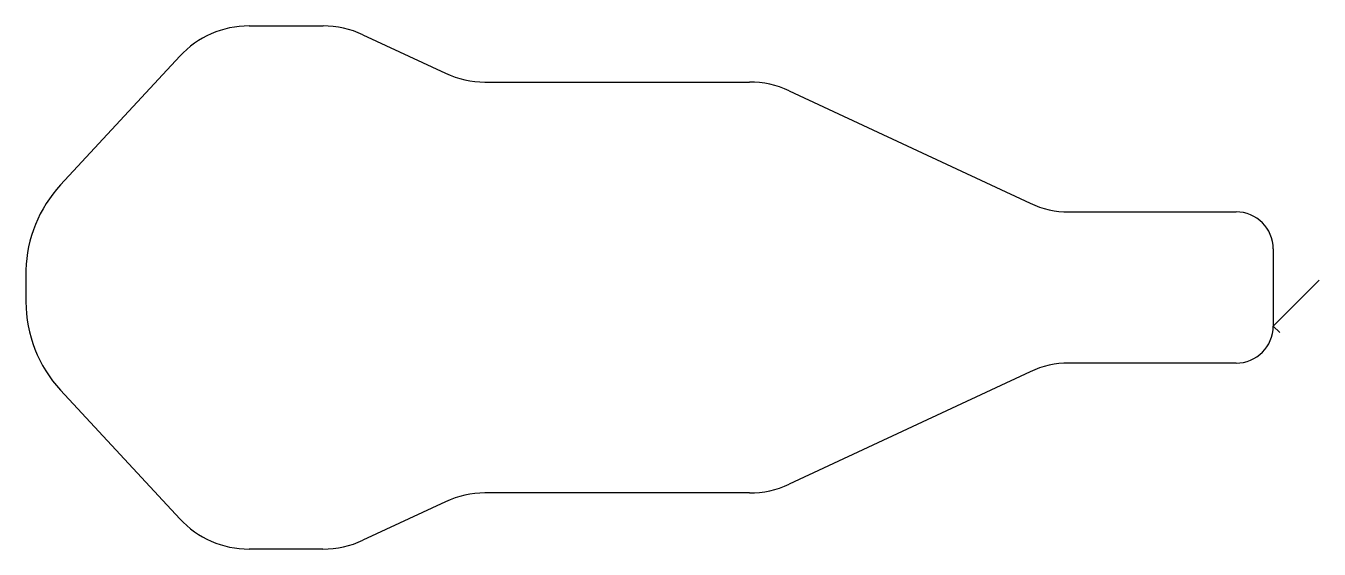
# Model space of a CAD drawing. Header units: metres. Extents: x 195 to 893, y 311 to 593.
import ezdxf

# ---------------------------------------------------------------- set-up
doc = ezdxf.new("R2010")
doc.units = ezdxf.units.M

msp = doc.modelspace()

# ---------------------------------------------------------------- linework, layer by layer
at = {"layer": 'TOOL_0'}
for p, q in [((315.725, 592.838), (355.565, 592.838)), ((377.119, 588.06), (421.697, 567.273)), ((214.039, 507.089), (278.305, 576.49)), ((442.828, 562.588), (585.45, 562.588)), ((606.898, 557.833), (736.921, 497.202)), ((757.735, 492.588), (847.901, 492.588)), ((867.901, 472.588), (867.901, 431.088)), ((892.648, 455.838), (867.899, 431.089)), ((867.901, 431.088), (871.437, 427.552)), ((736.92, 406.475), (606.897, 345.844)), ((847.899, 411.089), (757.734, 411.089)), ((278.305, 327.188), (214.039, 396.589)), ((421.696, 336.404), (377.118, 315.617)), ((585.449, 341.089), (442.827, 341.089)), ((355.564, 310.839), (315.725, 310.839))]:
    msp.add_line(p, q, dxfattribs=at)
for centre, radius, start, end in [((315.725, 541.838), 51, 90, 137.199423), ((355.565, 541.838), 51, 64.999667, 90), ((442.828, 612.588), 50, 244.999721, 270), ((585.45, 511.838), 50.75, 64.999817, 90), ((265.468, 459.501), 70.069, 137.221465, 178.638389), ((757.735, 541.838), 49.25, 245.000115, 270), ((847.901, 472.588), 20, 0, 90), ((924.151, 451.839), 728.792, 179.266715, 180.604501), ((265.4, 444.15), 70, 180, 222.800116), ((847.899, 431.089), 20, 270, 0), ((757.734, 361.839), 49.25, 90, 114.999885), ((585.449, 391.839), 50.75, 270, 295.000183), ((442.827, 291.089), 50, 90, 115.000279), ((315.725, 361.839), 51, 222.799753, 270), ((355.564, 361.839), 51, 270, 295.000333)]:
    msp.add_arc(centre, radius, start, end, dxfattribs=at)

doc.saveas('drawing.dxf')
